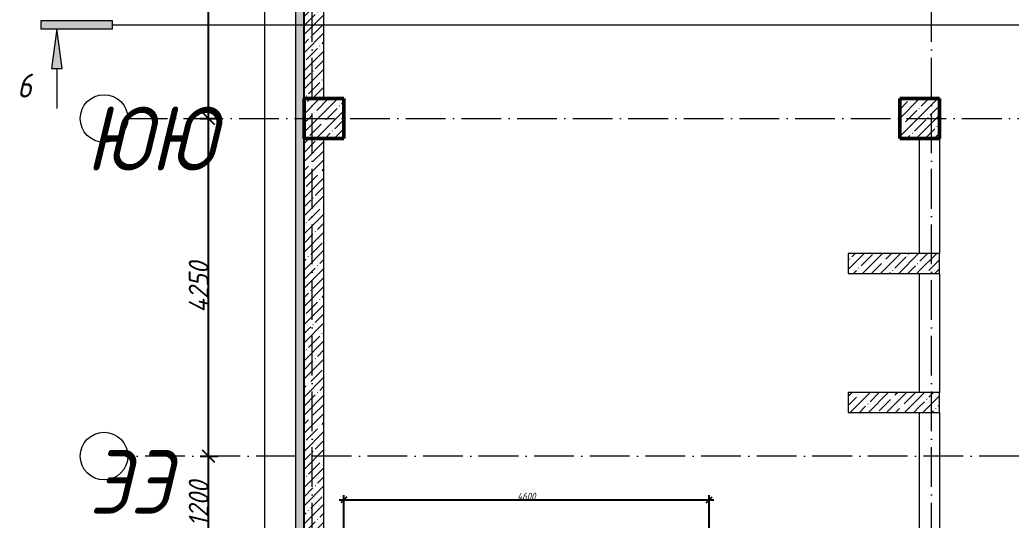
# Model space of a CAD drawing. Header units: millimetres. Extents: x -12989 to 629078, y -109036 to 555275.
# Drawn here: x 507610 to 520091, y 505103 to 511401 of the extents above; entities that cross this region are included whole.
import ezdxf

# ---------------------------------------------------------------- set-up
doc = ezdxf.new("R2010")
doc.units = ezdxf.units.MM
doc.linetypes.add('50_200_ШТРИХ_1Т_ш5_п1_п1_', pattern=[700, 500, -100, 0, -100])
for name, color, linetype, lineweight in [('A-____-____-DIMS', 7, 'Continuous', 9), ('A-FLOR-____-OTLN', 7, 'Continuous', 9), ('A-WALL-____-MCUT', 7, 'Continuous', 13), ('A-WALL-____-MCUT-1', 7, 'Continuous', 9), ('A-WALL-____-MCUT-3', 7, 'Continuous', 9), ('A-WALL-____-OTLN', 7, 'Continuous', 9), ('A-WALL-____-PATT-1', 7, 'Continuous', 9), ('G-____-____-SYMB', 7, 'Continuous', 9), ('S-COLS-____-MCUT', 7, 'Continuous', 50), ('S-COLS-____-OTLN', 7, 'Continuous', 9), ('S-GRID-____-IDEN', 7, 'Continuous', 9), ('S-GRID-____-OTLN-1', 7, '50_200_ШТРИХ_1Т_ш5_п1_п1_', 9)]:
    doc.layers.add(name, color=color, linetype=linetype, lineweight=lineweight)
doc.layers.add('G-____-____-SYMB-1', color=9, linetype='Continuous', lineweight=9, true_color=0x808080)
doc.styles.add('ISOCPEUR_I', font='isocpeui.ttf', dxfattribs={"width": 0.9, "height": 2.5})
doc.styles.add('ISOCPEUR_I_1', font='isocpeui.ttf', dxfattribs={"width": 0.85, "height": 2.5})
doc.styles.add('ISOCPEUR_I_7', font='isocpeui.ttf', dxfattribs={"width": 0.9, "height": 90})
doc.styles.add('ISOCPEUR_I_9', font='isocpeui.ttf', dxfattribs={"width": 0.9, "height": 250})
doc.dimstyles.new('ISO-1_8_0_9К_СРЕДНИЙ_Кладочные', dxfattribs={"dimscale": 304.8, "dimtxt": 89.638306, "dimasz": 0.246063, "dimexe": 0.19685, "dimexo": 0, "dimgap": 0, "dimtad": 1, "dimdec": 3, "dimrnd": 0.001, "dimdsep": 46, "dimtxsty": 'ISOCPEUR_I_7', "dimblk1": 'OBLIQUE', "dimblk2": 'OBLIQUE', "dimsah": 1, "dimcen": 0.09, "dimdle": 0.19685, "dimazin": 0, "dimtfac": 1, "dimtdec": 4, "dimtix": 1, "dimtmove": 2, "dimatfit": 3, "dimfxl": 1, "dimtvp": 1, "dimtolj": 1, "dimtzin": 0, "dimarcsym": 2})
doc.dimstyles.new('ISO-2_5_0_9К_БОЛЬШОЙ_ОСИ', dxfattribs={"dimscale": 304.8, "dimtxt": 248.995294, "dimasz": 0.492126, "dimexe": 0.393701, "dimexo": 0, "dimgap": 0, "dimtad": 1, "dimdec": 0, "dimzin": 0, "dimdsep": 46, "dimtxsty": 'ISOCPEUR_I_9', "dimblk1": 'OBLIQUE', "dimblk2": 'OBLIQUE', "dimsah": 1, "dimcen": 0.09, "dimdle": 0.393701, "dimazin": 0, "dimtfac": 1, "dimtdec": 4, "dimtix": 1, "dimtmove": 0, "dimatfit": 3, "dimfxl": 1, "dimtvp": 1, "dimtolj": 1, "dimtzin": 0, "dimarcsym": 2})
pattern_1 = [(45, (513638.8, 428127.92), (-114.04925, 114.04925), []), (45, (513752.85, 428127.92), (-114.04925, 114.04925), [201.612, -40.322, 3.353, -36.97])]

# ---------------------------------------------------------------- blocks, each defined once
blk = doc.blocks.new('BSC_Колонна _Прямоугольная - 500х500-V45-АР1_Кладочный план подвала в осях 1-64_Ю-ЯЯ')
at = {"layer": 'S-COLS-____-OTLN'}
h = blk.add_hatch(dxfattribs=at)
h.set_pattern_fill('FP_52', color=256, style=0, pattern_type=2)
h.set_pattern_definition([(45, (2200, -82031.04), (-114.04925, 114.04925), []), (45, (2314.05, -82031.04), (-114.04925, 114.04925), [201.613, -40.323, 3.353, -36.97])])
h.paths.add_polyline_path([(-250, -250), (250, -250), (250, 250), (-250, 250)], flags=0)
at = {"layer": 'S-COLS-____-MCUT'}
for p, q in [((250, 250), (-250, 250)), ((-250, 250), (-250, -250)), ((250, -250), (250, 250)), ((-250, -250), (250, -250))]:
    blk.add_line(p, q, dxfattribs=at)
blk = doc.blocks.new('BSC_Колонна _Прямоугольная - 500х500-V49-АР1_Кладочный план подвала в осях 1-64_Ю-ЯЯ')
at = {"layer": 'S-COLS-____-OTLN'}
h = blk.add_hatch(dxfattribs=at)
h.set_pattern_fill('FP_62', color=256, style=0, pattern_type=2)
h.set_pattern_definition([(45, (-5300, -82031.04), (-114.04925, 114.04925), []), (45, (-5185.95, -82031.04), (-114.04925, 114.04925), [201.613, -40.323, 3.353, -36.97])])
h.paths.add_polyline_path([(-250, -250), (250, -250), (250, 250), (-250, 250)], flags=0)
at = {"layer": 'S-COLS-____-MCUT'}
for p, q in [((250, 250), (-250, 250)), ((-250, 250), (-250, -250)), ((250, -250), (250, 250)), ((-250, -250), (250, -250))]:
    blk.add_line(p, q, dxfattribs=at)
blk = doc.blocks.new('Ось сетки - Круг_Ø6_00__ISO-2_5_0_9K_-25732049-АР1_Кладочный план подвала в осях 1-64_Ю-ЯЯ')
at = {"layer": 'S-GRID-____-IDEN'}
blk.add_circle((0, 0), 3, dxfattribs=at)
blk = doc.blocks.new('_Oblique')
at = {"color": 0, "linetype": 'ByBlock', "lineweight": -2}
blk.add_line((-0.5, -0.5), (0.5, 0.5), dxfattribs=at)
blk = doc.blocks.new('*D6543')
at = {"layer": 'A-____-____-DIMS', "color": 0, "lineweight": -2, "transparency": 16777216}
for p, q in [((509987, 504589), (509987, 506029)), ((509881, 505909), (510107, 505909)), ((509881, 504709), (510107, 504709))]:
    blk.add_line(p, q, dxfattribs=at)
at = {"layer": 'Defpoints', "color": 0, "transparency": 16777216}
for p in [(509881, 505909), (509987, 505909), (509881, 504709)]:
    blk.add_point(p, dxfattribs=at)
at = {"layer": 'A-____-____-DIMS', "color": 0, "lineweight": -2, "transparency": 16777216, "xscale": 150, "yscale": 150, "zscale": 150}
for p, rotation in [((509987, 505909), 90), ((509987, 504709), 270)]:
    blk.add_blockref('_Oblique', p, dxfattribs=dict(at, rotation=rotation))
at = {"layer": 'A-____-____-DIMS', "color": 0, "transparency": 16777216, "insert": (509862, 505309), "char_height": 250, "width": 701.02, "attachment_point": 5, "rotation": 90, "style": 'ISOCPEUR_I_9'}
blk.add_mtext('\\A1;1200', dxfattribs=at)
blk = doc.blocks.new('*D6544')
at = {"layer": 'A-____-____-DIMS', "color": 0, "lineweight": -2, "transparency": 16777216}
for p, q in [((509987, 505789), (509987, 510279)), ((509881, 510159), (510107, 510159)), ((509881, 505909), (510107, 505909))]:
    blk.add_line(p, q, dxfattribs=at)
at = {"layer": 'Defpoints', "color": 0, "transparency": 16777216}
for p in [(509881, 510159), (509987, 510159), (509881, 505909)]:
    blk.add_point(p, dxfattribs=at)
at = {"layer": 'A-____-____-DIMS', "color": 0, "lineweight": -2, "transparency": 16777216, "xscale": 150, "yscale": 150, "zscale": 150}
for p, rotation in [((509987, 510159), 90), ((509987, 505909), 270)]:
    blk.add_blockref('_Oblique', p, dxfattribs=dict(at, rotation=rotation))
at = {"layer": 'A-____-____-DIMS', "color": 0, "transparency": 16777216, "insert": (509862, 508034), "char_height": 250, "width": 781.46, "attachment_point": 5, "rotation": 90, "style": 'ISOCPEUR_I_9'}
blk.add_mtext('\\A1;4250', dxfattribs=at)
blk = doc.blocks.new('*D6545')
at = {"layer": 'A-____-____-DIMS', "color": 0, "lineweight": -2, "transparency": 16777216}
for p, q in [((509987, 510039), (509987, 513829)), ((509881, 513709), (510107, 513709)), ((509881, 510159), (510107, 510159))]:
    blk.add_line(p, q, dxfattribs=at)
at = {"layer": 'Defpoints', "color": 0, "transparency": 16777216}
for p in [(509881, 513709), (509987, 513709), (509881, 510159)]:
    blk.add_point(p, dxfattribs=at)
at = {"layer": 'A-____-____-DIMS', "color": 0, "lineweight": -2, "transparency": 16777216, "xscale": 150, "yscale": 150, "zscale": 150}
for p, rotation in [((509987, 513709), 90), ((509987, 510159), 270)]:
    blk.add_blockref('_Oblique', p, dxfattribs=dict(at, rotation=rotation))
at = {"layer": 'A-____-____-DIMS', "color": 0, "transparency": 16777216, "insert": (509862, 511934), "char_height": 250, "width": 758.48, "attachment_point": 5, "rotation": 90, "style": 'ISOCPEUR_I_9'}
blk.add_mtext('\\A1;3550', dxfattribs=at)
blk = doc.blocks.new('Разрез - Заголовок разреза-10218885-АР1_Кладочный план подвала в осях 1-64_Ю-ЯЯ')
at = {"layer": 'G-____-____-SYMB'}
for points in [[(0, 0.5), (0, -0.5), (-9, -0.5), (-9, 0.5)], [(-6.34, -5.5), (-7.66, -5.5), (-7, -0.5)]]:
    blk.add_hatch(color=256, dxfattribs=at).paths.add_polyline_path(points, flags=0)
for p, q in [((0, 0.5), (-9, 0.5)), ((-9, 0.5), (-9, -0.5)), ((0, -0.5), (0, 0.5)), ((-9, -0.5), (0, -0.5)), ((-7, -0.5), (-7.66, -5.5)), ((-6.34, -5.5), (-7, -0.5)), ((-7.66, -5.5), (-6.34, -5.5)), ((-7, -5.5), (-7, -10.5))]:
    blk.add_line(p, q, dxfattribs=at)
blk = doc.blocks.new('*D6653')
at = {"layer": 'A-____-____-DIMS', "color": 0, "lineweight": -2, "transparency": 16777216}
for p, q in [((511629, 505358), (516349, 505358)), ((511689, 504959), (511689, 505418)), ((516289, 504959), (516289, 505418))]:
    blk.add_line(p, q, dxfattribs=at)
at = {"layer": 'Defpoints', "color": 0, "transparency": 16777216}
for p in [(516289, 505358), (511689, 504959), (516289, 504959)]:
    blk.add_point(p, dxfattribs=at)
at = {"layer": 'A-____-____-DIMS', "color": 0, "lineweight": -2, "transparency": 16777216, "xscale": 75, "yscale": 75, "zscale": 75, "rotation": 180}
blk.add_blockref('_Oblique', (511689, 505358), dxfattribs=at)
at = {"layer": 'A-____-____-DIMS', "color": 0, "lineweight": -2, "transparency": 16777216, "xscale": 75, "yscale": 75, "zscale": 75}
blk.add_blockref('_Oblique', (516289, 505358), dxfattribs=at)
at = {"layer": 'A-____-____-DIMS', "color": 0, "transparency": 16777216, "insert": (513989, 505403), "char_height": 90, "width": 562.65, "attachment_point": 5, "style": 'ISOCPEUR_I_7'}
blk.add_mtext('\\A1;4600', dxfattribs=at)

msp = doc.modelspace()

# ---------------------------------------------------------------- hatches: boundary and pattern name
at = {"layer": 'A-WALL-____-PATT-1'}
h = msp.add_hatch(dxfattribs=at)
h.set_pattern_fill('FP_54', color=256, style=0, pattern_type=2)
h.set_pattern_definition([(0, (513638.804, 428127.92), (120.967, 69.841), [80.645, -161.29]), (120, (513638.804, 428127.92), (-120.96808, 69.84086), [80.645, -161.29]), (60, (513638.804, 428127.92), (-8e-05, 139.68186), [0, -161.29, 80.645, 0])])
h.paths.add_polyline_path([(511186.8036, 483206.9591), (511186.8036, 513910.9591), (511086.8036, 513910.9591), (511086.8036, 483206.9591)], flags=0)
h = msp.add_hatch(dxfattribs=at)
h.set_pattern_fill('FP_1', color=256, style=0, pattern_type=2)
h.set_pattern_definition(pattern_1)
h.paths.add_polyline_path([(511188.8036, 510408.9591), (511438.8036, 510408.9591), (511438.8036, 513308.9591), (511188.8036, 513308.9591)], flags=0)
h = msp.add_hatch(dxfattribs=at)
h.set_pattern_fill('FP_1', color=256, style=0, pattern_type=2)
h.set_pattern_definition(pattern_1)
h.paths.add_polyline_path([(511188.8036, 504958.9591), (511438.8036, 504958.9591), (511438.8036, 509908.9591), (511188.8036, 509908.9591), (511188.8036, 507954.972)], flags=0)
h = msp.add_hatch(dxfattribs=at)
h.set_pattern_fill('FP_1', color=256, style=0, pattern_type=2)
h.set_pattern_definition(pattern_1)
h.paths.add_polyline_path([(518038.8036, 508208.9591), (518938.8036, 508208.9591), (518938.8036, 508458.9591), (518038.8036, 508458.9591)], flags=0)
h = msp.add_hatch(dxfattribs=at)
h.set_pattern_fill('FP_1', color=256, style=0, pattern_type=2)
h.set_pattern_definition(pattern_1)
h.paths.add_polyline_path([(518938.8036, 506458.9591), (519188.8036, 506458.9591), (519188.8036, 506708.9591), (518938.8036, 506708.9591)], flags=0)
h.paths.add_polyline_path([(519188.8036, 508208.9591), (519188.8036, 508458.9591), (518938.8036, 508458.9591), (518938.8036, 508208.9591)], flags=0)
h = msp.add_hatch(dxfattribs=at)
h.set_pattern_fill('FP_1', color=256, style=0, pattern_type=2)
h.set_pattern_definition(pattern_1)
h.paths.add_polyline_path([(518938.8036, 506458.9591), (518938.8036, 506708.9591), (518038.8036, 506708.9591), (518038.8036, 506458.9591)], flags=0)

# ---------------------------------------------------------------- linework, layer by layer
at = {"layer": 'A-FLOR-____-OTLN'}
msp.add_line((510688.8036, 514308.9591), (510688.8036, 482808.9591), dxfattribs=at)
at = {"layer": 'A-WALL-____-MCUT'}
for p, q in [((511078.8036, 513918.9591), (511078.8036, 483198.9591)), ((511086.8036, 483206.9591), (511086.8036, 513910.9591))]:
    msp.add_line(p, q, dxfattribs=at)
at = {"layer": 'A-WALL-____-MCUT-1'}
for p, q in [((511188.8036, 513308.9591), (511188.8036, 510408.9591)), ((511438.8036, 510408.9591), (511438.8036, 513308.9591)), ((511188.8036, 509908.9591), (511188.8036, 504958.9591)), ((511438.8036, 504958.9591), (511438.8036, 509908.9591)), ((518938.8036, 508458.9591), (518038.8036, 508458.9591)), ((518038.8036, 508458.9591), (518038.8036, 508208.9591)), ((519188.8036, 508458.9591), (518938.8036, 508458.9591)), ((519188.8036, 508208.9591), (519188.8036, 508458.9591)), ((518038.8036, 508208.9591), (518938.8036, 508208.9591)), ((518938.8036, 508208.9591), (519188.8036, 508208.9591)), ((518938.8036, 506708.9591), (518038.8036, 506708.9591)), ((518038.8036, 506708.9591), (518038.8036, 506458.9591)), ((519188.8036, 506708.9591), (518938.8036, 506708.9591)), ((519188.8036, 506458.9591), (519188.8036, 506708.9591)), ((518038.8036, 506458.9591), (518938.8036, 506458.9591)), ((518938.8036, 506458.9591), (519188.8036, 506458.9591))]:
    msp.add_line(p, q, dxfattribs=at)
at = {"layer": 'A-WALL-____-MCUT-3'}
msp.add_line((511186.8036, 483306.9591), (511186.8036, 513810.9591), dxfattribs=at)
at = {"layer": 'A-WALL-____-OTLN'}
for p, q in [((518938.8036, 508458.9591), (518938.8036, 509908.9591)), ((519188.8036, 509908.9591), (519188.8036, 508458.9591)), ((518938.8036, 506708.9591), (518938.8036, 508208.9591)), ((519188.8036, 508208.9591), (519188.8036, 506708.9591)), ((518938.8036, 504958.9591), (518938.8036, 506458.9591)), ((519188.8036, 506458.9591), (519188.8036, 504958.9591))]:
    msp.add_line(p, q, dxfattribs=at)
at = {"layer": 'G-____-____-SYMB-1'}
msp.add_line((508776.7007, 511336.9697), (617769.1542, 511336.9697), dxfattribs=at)
at = {"layer": 'S-GRID-____-OTLN-1'}
for p, q in [((511288.8036, 481019.505), (511288.8036, 519020.7686)), ((519088.8036, 481019.505), (519088.8036, 519020.7686)), ((508970.0334, 510158.9591), (617713.2102, 510158.9591)), ((560793.4013, 505908.9591), (508970.0334, 505908.9591))]:
    msp.add_line(p, q, dxfattribs=at)

# ---------------------------------------------------------------- block references
at = {"layer": 'G-____-____-SYMB', "xscale": 99.99999999999993, "yscale": 99.99999999999993, "zscale": 99.99999999999993}
msp.add_blockref('Разрез - Заголовок разреза-10218885-АР1_Кладочный план подвала в осях 1-64_Ю-ЯЯ', (508776.7007, 511336.9697), dxfattribs=at)
at = {"layer": 'S-COLS-____-OTLN'}
for name, p in [('BSC_Колонна _Прямоугольная - 500х500-V45-АР1_Кладочный план подвала в осях 1-64_Ю-ЯЯ', (511438.8036, 510158.9591)), ('BSC_Колонна _Прямоугольная - 500х500-V49-АР1_Кладочный план подвала в осях 1-64_Ю-ЯЯ', (518938.8036, 510158.9591))]:
    msp.add_blockref(name, p, dxfattribs=at)
at = {"layer": 'S-GRID-____-IDEN', "xscale": 99.99999999999993, "yscale": 99.99999999999993, "zscale": 99.99999999999993}
for p, rotation in [((508670.0334, 510158.9591), 269.9999999999995), ((508670.0334, 505908.9591), 89.9999999999998)]:
    msp.add_blockref('Ось сетки - Круг_Ø6_00__ISO-2_5_0_9K_-25732049-АР1_Кладочный план подвала в осях 1-64_Ю-ЯЯ', p, dxfattribs=dict(at, rotation=rotation))

# ---------------------------------------------------------------- texts
at = {"layer": 'G-____-____-SYMB', "insert": (507576.9342, 510723.1633), "char_height": 300, "width": 256.54, "attachment_point": 1, "style": 'ISOCPEUR_I_1'}
msp.add_mtext('\\fISOCPEUR|b0|i1|c204|p34|;6', dxfattribs=at)
at = {"layer": 'S-GRID-____-IDEN', "char_height": 800, "attachment_point": 1, "style": 'ISOCPEUR_I'}
for s, insert, width in [('ЮЮ', (508444.2538, 510305.5916), 533.923875), ('ЭЭ', (508484.9629, 505985.035), 447.341625)]:
    msp.add_mtext(s, dxfattribs=dict(at, insert=insert, width=width))

# ---------------------------------------------------------------- dimensions: what is measured, and where the dimension line sits
at = {"layer": 'A-____-____-DIMS'}
for base, p1, p2, override, picture, middle in [((509987.408, 513708.9591), (509881.342, 510158.9591), (509881.342, 513708.9591), {"dimtxt": 400, "dimpost": '<>', "dimfxl": 3550}, '*D6545', (509862.408, 511933.9591)), ((509987.408, 510158.9591), (509881.342, 505908.9591), (509881.342, 510158.9591), {"dimtxt": 400, "dimpost": '<>', "dimfxl": 4250}, '*D6544', (509862.408, 508033.9591)), ((509987.408, 505908.9591), (509881.342, 504708.9591), (509881.342, 505908.9591), {"dimtxt": 400, "dimpost": '<>', "dimfxl": 1200}, '*D6543', (509862.408, 505308.9591))]:
    dim = msp.add_linear_dim(base=base, p1=p1, p2=p2, angle=90, dimstyle='ISO-2_5_0_9К_БОЛЬШОЙ_ОСИ', override=override, dxfattribs=at)
    dim.commit()
    dim.dimension.update_dxf_attribs({"geometry": picture, "text_midpoint": middle})
dim = msp.add_linear_dim(base=(516288.8036, 505357.9047), p1=(511688.8036, 504958.9591), p2=(516288.8036, 504958.9591), dimstyle='ISO-1_8_0_9К_СРЕДНИЙ_Кладочные', override={"dimtxt": 400, "dimpost": '<>', "dimfxl": 4600}, dxfattribs=at)
dim.commit()
dim.dimension.update_dxf_attribs({"geometry": '*D6653', "text_midpoint": (513988.8036, 505402.9047)})

doc.saveas('drawing.dxf')
